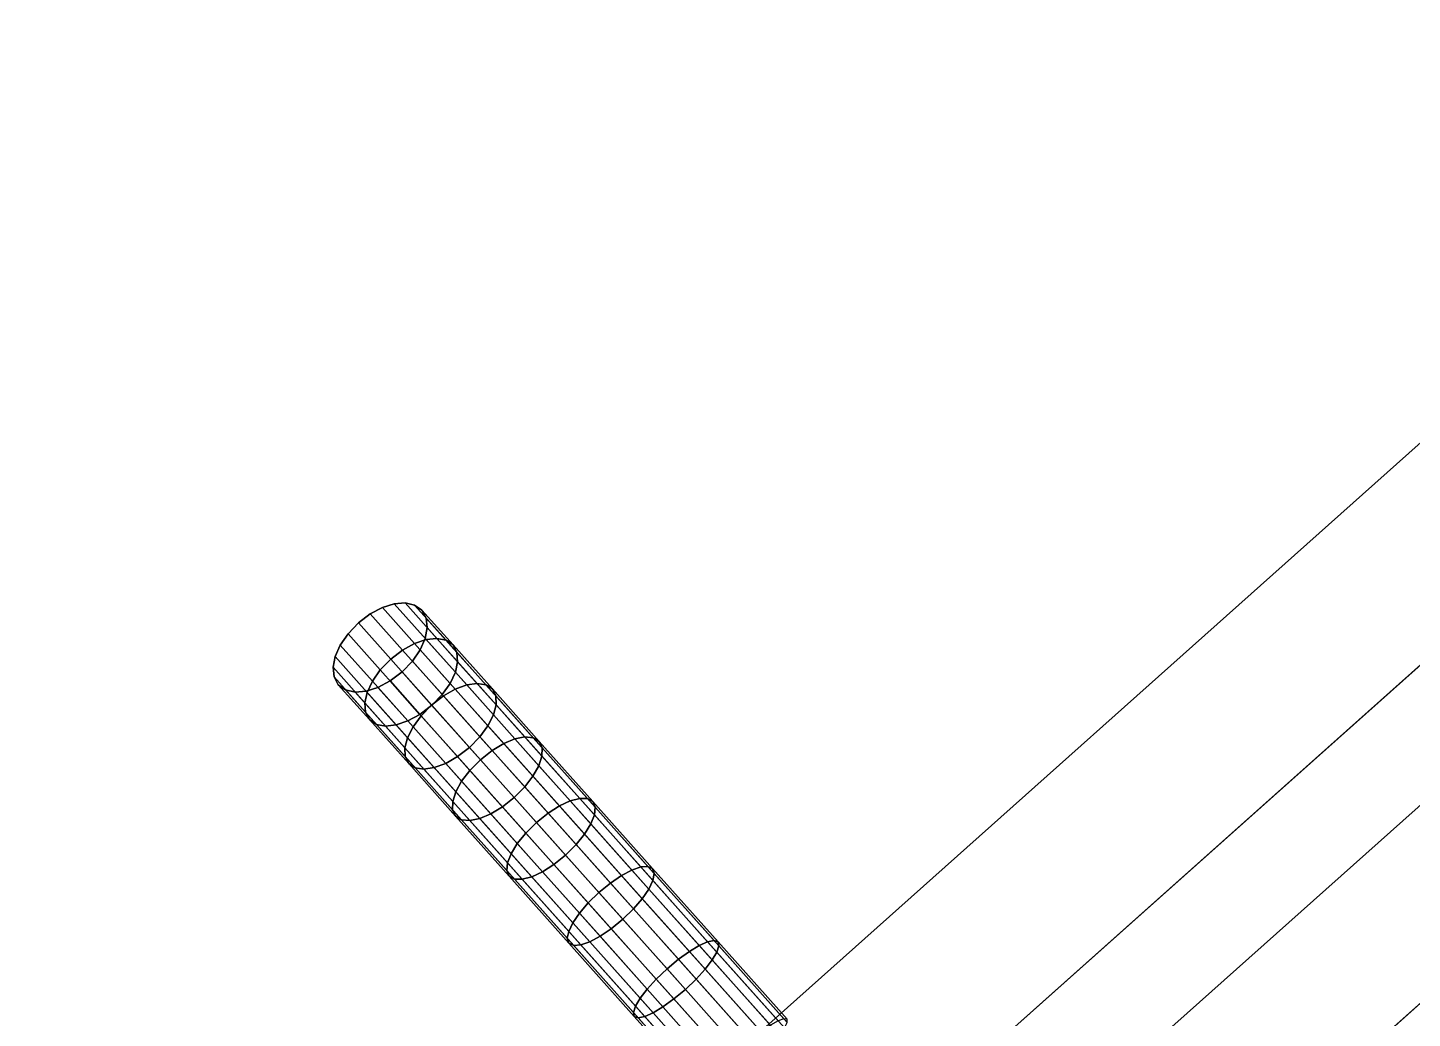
# Model space of a CAD drawing. Header units: millimetres. Extents: x -33522418 to 16198808, y -126322335 to -58690945.
# Drawn here: x -15922284.7 to -15922130.3, y -63954145.9 to -63954035.4 of the extents above; entities that cross this region are included whole.
import ezdxf

# ---------------------------------------------------------------- set-up
doc = ezdxf.new("R2010")
doc.units = ezdxf.units.MM
doc.header["$LTSCALE"] = 10
doc.layers.add('LAYER4', color=7, linetype='Continuous')
doc.layers.add('墙体层', color=1, linetype='Continuous')

# ---------------------------------------------------------------- blocks, each defined once
blk = doc.blocks.new('754')
at = {"layer": '墙体层', "color": 8}
for points, invisible_edges in [([(44979.69, 96606.02, 789.34), (44979.69, 95441.78, 747.18), (44979.69, 95405.62, 789.34)], 3), ([(44979.69, 96606.02, 789.34), (44979.69, 96569.86, 747.18), (44979.69, 95441.78, 747.18)], 13), ([(44979.69, 96606.02, 789.34), (44979.69, 95405.62, 789.34), (45026.35, 95405.62, 789.34)], 12), ([(44979.69, 96606.02, 789.34), (45026.35, 95405.62, 789.34), (45026.35, 96606.02, 789.34)], 1), ([(44979.69, 95405.62, 1.23), (44979.69, 96606.02, 1.23), (45026.35, 96606.02, 1.23)], 12), ([(44979.69, 95405.62, 1.23), (45026.35, 96606.02, 1.23), (45026.35, 95405.62, 1.23)], 1), ([(44979.69, 95405.62, 1.23), (44979.69, 96569.86, 83.2), (44979.69, 96606.02, 1.23)], 3), ([(45026.35, 96606.02, 789.34), (45026.35, 95405.62, 789.34), (45026.35, 95441.78, 747.18)], 14), ([(45026.35, 96606.02, 789.34), (45026.35, 95441.78, 747.18), (45026.35, 96569.86, 747.18)], 13), ([(45026.35, 95405.62, 1.23), (45026.35, 96606.02, 1.23), (45026.35, 96569.86, 83.2)], 14), ([(44996.19, 96581.02, 771.58), (44996.19, 95439.09, 771.58), (45007.85, 95439.09, 771.58)], 12), ([(44996.19, 96581.02, 771.58), (45007.85, 95439.09, 771.58), (45007.85, 96581.02, 771.58)], 1), ([(44996.19, 95439.09, 16.5), (44996.19, 96581.02, 16.5), (45007.85, 96581.02, 16.5)], 12), ([(44996.19, 95439.09, 16.5), (45007.85, 96581.02, 16.5), (45007.85, 95439.09, 16.5)], 1), ([(44996.19, 95439.09, 16.5), (44996.19, 96581.02, 771.58), (44996.19, 96581.02, 16.5)], 1), ([(44996.19, 95439.09, 771.58), (44996.19, 96581.02, 771.58), (44996.19, 95439.09, 16.5)], 2), ([(45007.85, 95439.09, 16.5), (45007.85, 96581.02, 16.5), (45007.85, 96581.02, 771.58)], 12), ([(45007.85, 95439.09, 771.58), (45007.85, 95439.09, 16.5), (45007.85, 96581.02, 771.58)], 2), ([(44979.69, 95441.78, 747.18), (44979.69, 96569.86, 747.18), (45026.35, 96569.86, 747.18)], 12), ([(44979.69, 95441.78, 747.18), (45026.35, 96569.86, 747.18), (45026.35, 95441.78, 747.18)], 1), ([(44979.69, 96569.86, 83.2), (44979.69, 95441.78, 83.2), (45026.35, 95441.78, 83.2)], 12), ([(44979.69, 96569.86, 83.2), (45026.35, 95441.78, 83.2), (45026.35, 96569.86, 83.2)], 1), ([(44979.69, 95405.62, 1.23), (44979.69, 95441.78, 83.2), (44979.69, 96569.86, 83.2)], 13), ([(45026.35, 95405.62, 1.23), (45026.35, 96569.86, 83.2), (45026.35, 95441.78, 83.2)], 13), ([(45036.56, 95518.06, 3.08), (45036.19, 95517.43, 1.7), (45024.85, 95517.43, 7.93)], 12), ([(45024.85, 95517.43, 7.93), (45025.1, 95518.06, 9.37), (45036.56, 95518.06, 3.08)], 12), ([(45036.96, 95518.29, 4.61), (45036.56, 95518.06, 3.08), (45025.1, 95518.06, 9.37)], 12), ([(45025.1, 95518.06, 9.37), (45025.37, 95518.29, 10.98), (45036.96, 95518.29, 4.61)], 12), ([(45025.37, 95518.29, 10.98), (45025.65, 95518.06, 12.58), (45037.37, 95518.06, 6.14)], 12), ([(45037.37, 95518.06, 6.14), (45036.96, 95518.29, 4.61), (45025.37, 95518.29, 10.98)], 12), ([(45025.65, 95518.06, 12.58), (45025.9, 95517.43, 14.03), (45037.74, 95517.43, 7.52)], 12), ([(45037.74, 95517.43, 7.52), (45037.37, 95518.06, 6.14), (45025.65, 95518.06, 12.58)], 12), ([(45047.38, 95518.06, -5.6), (45046.9, 95517.43, -6.88), (45036.19, 95517.43, 1.7)], 12), ([(45036.19, 95517.43, 1.7), (45036.56, 95518.06, 3.08), (45047.38, 95518.06, -5.6)], 12), ([(45047.91, 95518.29, -4.16), (45047.38, 95518.06, -5.6), (45036.56, 95518.06, 3.08)], 12), ([(45036.56, 95518.06, 3.08), (45036.96, 95518.29, 4.61), (45047.91, 95518.29, -4.16)], 12), ([(45048.45, 95518.06, -2.73), (45047.91, 95518.29, -4.16), (45036.96, 95518.29, 4.61)], 12), ([(45036.96, 95518.29, 4.61), (45037.37, 95518.06, 6.14), (45048.45, 95518.06, -2.73)], 12), ([(45037.37, 95518.06, 6.14), (45037.74, 95517.43, 7.52), (45048.92, 95517.43, -1.44)], 12), ([(45048.92, 95517.43, -1.44), (45048.45, 95518.06, -2.73), (45037.37, 95518.06, 6.14)], 12), ([(45057.29, 95518.06, -16.39), (45056.71, 95517.43, -17.57), (45046.9, 95517.43, -6.88)], 12), ([(45046.9, 95517.43, -6.88), (45047.38, 95518.06, -5.6), (45057.29, 95518.06, -16.39)], 12), ([(45057.94, 95518.29, -15.08), (45057.29, 95518.06, -16.39), (45047.38, 95518.06, -5.6)], 12), ([(45047.38, 95518.06, -5.6), (45047.91, 95518.29, -4.16), (45057.94, 95518.29, -15.08)], 12), ([(45058.59, 95518.06, -13.78), (45057.94, 95518.29, -15.08), (45047.91, 95518.29, -4.16)], 12), ([(45047.91, 95518.29, -4.16), (45048.45, 95518.06, -2.73), (45058.59, 95518.06, -13.78)], 12), ([(45059.17, 95517.43, -12.6), (45058.59, 95518.06, -13.78), (45048.45, 95518.06, -2.73)], 12), ([(45048.45, 95518.06, -2.73), (45048.92, 95517.43, -1.44), (45059.17, 95517.43, -12.6)], 12), ([(45056.71, 95517.43, -17.57), (45057.29, 95518.06, -16.39), (45066.18, 95518.06, -29.13)], 12), ([(45066.18, 95518.06, -29.13), (45065.51, 95517.43, -30.17), (45056.71, 95517.43, -17.57)], 12), ([(45066.93, 95518.29, -27.97), (45066.18, 95518.06, -29.13), (45057.29, 95518.06, -16.39)], 12), ([(45057.29, 95518.06, -16.39), (45057.94, 95518.29, -15.08), (45066.93, 95518.29, -27.97)], 12), ([(45067.68, 95518.06, -26.81), (45066.93, 95518.29, -27.97), (45057.94, 95518.29, -15.08)], 12), ([(45057.94, 95518.29, -15.08), (45058.59, 95518.06, -13.78), (45067.68, 95518.06, -26.81)], 12), ([(45068.36, 95517.43, -25.76), (45067.68, 95518.06, -26.81), (45058.59, 95518.06, -13.78)], 12), ([(45058.59, 95518.06, -13.78), (45059.17, 95517.43, -12.6), (45068.36, 95517.43, -25.76)], 12), ([(45073.93, 95518.06, -43.61), (45073.18, 95517.43, -44.51), (45065.51, 95517.43, -30.17)], 12), ([(45065.51, 95517.43, -30.17), (45066.18, 95518.06, -29.13), (45073.93, 95518.06, -43.61)], 12), ([(45074.77, 95518.29, -42.62), (45073.93, 95518.06, -43.61), (45066.18, 95518.06, -29.13)], 12), ([(45066.18, 95518.06, -29.13), (45066.93, 95518.29, -27.97), (45074.77, 95518.29, -42.62)], 12), ([(45075.61, 95518.06, -41.63), (45074.77, 95518.29, -42.62), (45066.93, 95518.29, -27.97)], 12), ([(45066.93, 95518.29, -27.97), (45067.68, 95518.06, -26.81), (45075.61, 95518.06, -41.63)], 12), ([(45076.37, 95517.43, -40.74), (45075.61, 95518.06, -41.63), (45067.68, 95518.06, -26.81)], 12), ([(45067.68, 95518.06, -26.81), (45068.36, 95517.43, -25.76), (45076.37, 95517.43, -40.74)], 12), ([(45080.44, 95518.06, -59.67), (45079.62, 95517.43, -60.4), (45073.18, 95517.43, -44.51)], 12), ([(45073.18, 95517.43, -44.51), (45073.93, 95518.06, -43.61), (45080.44, 95518.06, -59.67)], 12), ([(45081.35, 95518.29, -58.87), (45080.44, 95518.06, -59.67), (45073.93, 95518.06, -43.61)], 12), ([(45073.93, 95518.06, -43.61), (45074.77, 95518.29, -42.62), (45081.35, 95518.29, -58.87)], 12), ([(45082.27, 95518.06, -58.06), (45081.35, 95518.29, -58.87), (45074.77, 95518.29, -42.62)], 12), ([(45074.77, 95518.29, -42.62), (45075.61, 95518.06, -41.63), (45082.27, 95518.06, -58.06)], 12), ([(45083.09, 95517.43, -57.34), (45082.27, 95518.06, -58.06), (45075.61, 95518.06, -41.63)], 12), ([(45075.61, 95518.06, -41.63), (45076.37, 95517.43, -40.74), (45083.09, 95517.43, -57.34)], 12), ([(45085.59, 95518.06, -77.12), (45084.71, 95517.43, -77.66), (45079.62, 95517.43, -60.4)], 12), ([(45079.62, 95517.43, -60.4), (45080.44, 95518.06, -59.67), (45085.59, 95518.06, -77.12)], 12), ([(45086.56, 95518.29, -76.52), (45085.59, 95518.06, -77.12), (45080.44, 95518.06, -59.67)], 12), ([(45080.44, 95518.06, -59.67), (45081.35, 95518.29, -58.87), (45086.56, 95518.29, -76.52)], 12), ([(45087.53, 95518.06, -75.91), (45086.56, 95518.29, -76.52), (45081.35, 95518.29, -58.87)], 12), ([(45081.35, 95518.29, -58.87), (45082.27, 95518.06, -58.06), (45087.53, 95518.06, -75.91)], 12), ([(45088.41, 95517.43, -75.37), (45087.53, 95518.06, -75.91), (45082.27, 95518.06, -58.06)], 12), ([(45082.27, 95518.06, -58.06), (45083.09, 95517.43, -57.34), (45088.41, 95517.43, -75.37)], 12), ([(45085.59, 95518.06, -77.12), (45089.15, 95507.62, -74.91), (45084.71, 95517.43, -77.66)], 3), ([(45086.56, 95518.29, -76.52), (45089.15, 95507.62, -74.91), (45085.59, 95518.06, -77.12)], 3), ([(45087.53, 95518.06, -75.91), (45089.15, 95507.62, -74.91), (45086.56, 95518.29, -76.52)], 3), ([(45088.41, 95517.43, -75.37), (45089.15, 95507.62, -74.91), (45087.53, 95518.06, -75.91)], 3), ([(45035.88, 95516.46, 0.53), (45035.64, 95515.19, -0.37), (45024.48, 95515.19, 5.76)], 12), ([(45024.48, 95515.19, 5.76), (45024.64, 95516.46, 6.7), (45035.88, 95516.46, 0.53)], 12), ([(45036.19, 95517.43, 1.7), (45035.88, 95516.46, 0.53), (45024.64, 95516.46, 6.7)], 12), ([(45024.64, 95516.46, 6.7), (45024.85, 95517.43, 7.93), (45036.19, 95517.43, 1.7)], 12), ([(45038.05, 95516.46, 8.69), (45037.74, 95517.43, 7.52), (45025.9, 95517.43, 14.03)], 12), ([(45025.9, 95517.43, 14.03), (45026.11, 95516.46, 15.25), (45038.05, 95516.46, 8.69)], 12), ([(45038.29, 95515.19, 9.59), (45038.05, 95516.46, 8.69), (45026.11, 95516.46, 15.25)], 12), ([(45026.11, 95516.46, 15.25), (45026.27, 95515.19, 16.2), (45038.29, 95515.19, 9.59)], 12), ([(45046.49, 95516.46, -7.98), (45046.18, 95515.19, -8.82), (45035.64, 95515.19, -0.37)], 12), ([(45035.64, 95515.19, -0.37), (45035.88, 95516.46, 0.53), (45046.49, 95516.46, -7.98)], 12), ([(45046.9, 95517.43, -6.88), (45046.49, 95516.46, -7.98), (45035.88, 95516.46, 0.53)], 12), ([(45035.88, 95516.46, 0.53), (45036.19, 95517.43, 1.7), (45046.9, 95517.43, -6.88)], 12), ([(45049.33, 95516.46, -0.35), (45048.92, 95517.43, -1.44), (45037.74, 95517.43, 7.52)], 12), ([(45037.74, 95517.43, 7.52), (45038.05, 95516.46, 8.69), (45049.33, 95516.46, -0.35)], 12), ([(45049.64, 95515.19, 0.49), (45049.33, 95516.46, -0.35), (45038.05, 95516.46, 8.69)], 12), ([(45038.05, 95516.46, 8.69), (45038.29, 95515.19, 9.59), (45049.64, 95515.19, 0.49)], 12), ([(45056.22, 95516.46, -18.56), (45055.83, 95515.19, -19.33), (45046.18, 95515.19, -8.82)], 12), ([(45046.18, 95515.19, -8.82), (45046.49, 95516.46, -7.98), (45056.22, 95516.46, -18.56)], 12), ([(45056.71, 95517.43, -17.57), (45056.22, 95516.46, -18.56), (45046.49, 95516.46, -7.98)], 12), ([(45046.49, 95516.46, -7.98), (45046.9, 95517.43, -6.88), (45056.71, 95517.43, -17.57)], 12), ([(45048.92, 95517.43, -1.44), (45049.33, 95516.46, -0.35), (45059.66, 95516.46, -11.6)], 12), ([(45059.66, 95516.46, -11.6), (45059.17, 95517.43, -12.6), (45048.92, 95517.43, -1.44)], 12), ([(45060.04, 95515.19, -10.83), (45059.66, 95516.46, -11.6), (45049.33, 95516.46, -0.35)], 12), ([(45049.33, 95516.46, -0.35), (45049.64, 95515.19, 0.49), (45060.04, 95515.19, -10.83)], 12), ([(45064.93, 95516.46, -31.05), (45064.49, 95515.19, -31.74), (45055.83, 95515.19, -19.33)], 12), ([(45055.83, 95515.19, -19.33), (45056.22, 95516.46, -18.56), (45064.93, 95516.46, -31.05)], 12), ([(45056.22, 95516.46, -18.56), (45056.71, 95517.43, -17.57), (45065.51, 95517.43, -30.17)], 12), ([(45065.51, 95517.43, -30.17), (45064.93, 95516.46, -31.05), (45056.22, 95516.46, -18.56)], 12), ([(45068.93, 95516.46, -24.88), (45068.36, 95517.43, -25.76), (45059.17, 95517.43, -12.6)], 12), ([(45059.17, 95517.43, -12.6), (45059.66, 95516.46, -11.6), (45068.93, 95516.46, -24.88)], 12), ([(45069.37, 95515.19, -24.19), (45068.93, 95516.46, -24.88), (45059.66, 95516.46, -11.6)], 12), ([(45059.66, 95516.46, -11.6), (45060.04, 95515.19, -10.83), (45069.37, 95515.19, -24.19)], 12), ([(45072.54, 95516.46, -45.26), (45072.04, 95515.19, -45.85), (45064.49, 95515.19, -31.74)], 12), ([(45064.49, 95515.19, -31.74), (45064.93, 95516.46, -31.05), (45072.54, 95516.46, -45.26)], 12), ([(45073.18, 95517.43, -44.51), (45072.54, 95516.46, -45.26), (45064.93, 95516.46, -31.05)], 12), ([(45064.93, 95516.46, -31.05), (45065.51, 95517.43, -30.17), (45073.18, 95517.43, -44.51)], 12), ([(45077.01, 95516.46, -39.98), (45076.37, 95517.43, -40.74), (45068.36, 95517.43, -25.76)], 12), ([(45068.36, 95517.43, -25.76), (45068.93, 95516.46, -24.88), (45077.01, 95516.46, -39.98)], 12), ([(45077.5, 95515.19, -39.4), (45077.01, 95516.46, -39.98), (45068.93, 95516.46, -24.88)], 12), ([(45068.93, 95516.46, -24.88), (45069.37, 95515.19, -24.19), (45077.5, 95515.19, -39.4)], 12), ([(45072.04, 95515.19, -45.85), (45072.54, 95516.46, -45.26), (45078.92, 95516.46, -61.01)], 12), ([(45078.92, 95516.46, -61.01), (45078.38, 95515.19, -61.49), (45072.04, 95515.19, -45.85)], 12), ([(45079.62, 95517.43, -60.4), (45078.92, 95516.46, -61.01), (45072.54, 95516.46, -45.26)], 12), ([(45072.54, 95516.46, -45.26), (45073.18, 95517.43, -44.51), (45079.62, 95517.43, -60.4)], 12), ([(45083.79, 95516.46, -56.72), (45083.09, 95517.43, -57.34), (45076.37, 95517.43, -40.74)], 12), ([(45076.37, 95517.43, -40.74), (45077.01, 95516.46, -39.98), (45083.79, 95516.46, -56.72)], 12), ([(45084.33, 95515.19, -56.25), (45083.79, 95516.46, -56.72), (45077.01, 95516.46, -39.98)], 12), ([(45077.01, 95516.46, -39.98), (45077.5, 95515.19, -39.4), (45084.33, 95515.19, -56.25)], 12), ([(45083.97, 95516.46, -78.12), (45083.4, 95515.19, -78.48), (45078.38, 95515.19, -61.49)], 12), ([(45078.38, 95515.19, -61.49), (45078.92, 95516.46, -61.01), (45083.97, 95516.46, -78.12)], 12), ([(45084.71, 95517.43, -77.66), (45083.97, 95516.46, -78.12), (45078.92, 95516.46, -61.01)], 12), ([(45078.92, 95516.46, -61.01), (45079.62, 95517.43, -60.4), (45084.71, 95517.43, -77.66)], 12), ([(45089.15, 95516.46, -74.91), (45088.41, 95517.43, -75.37), (45083.09, 95517.43, -57.34)], 12), ([(45083.09, 95517.43, -57.34), (45083.79, 95516.46, -56.72), (45089.15, 95516.46, -74.91)], 12), ([(45083.97, 95516.46, -78.12), (45089.15, 95507.62, -74.91), (45083.4, 95515.19, -78.48)], 3), ([(45089.72, 95515.19, -74.56), (45089.15, 95516.46, -74.91), (45083.79, 95516.46, -56.72)], 12), ([(45083.79, 95516.46, -56.72), (45084.33, 95515.19, -56.25), (45089.72, 95515.19, -74.56)], 12), ([(45084.71, 95517.43, -77.66), (45089.15, 95507.62, -74.91), (45083.97, 95516.46, -78.12)], 3), ([(45089.15, 95516.46, -74.91), (45089.15, 95507.62, -74.91), (45088.41, 95517.43, -75.37)], 3), ([(45089.72, 95515.19, -74.56), (45089.15, 95507.62, -74.91), (45089.15, 95516.46, -74.91)], 3), ([(45035.64, 95515.19, -0.37), (45035.48, 95513.7, -0.95), (45024.38, 95513.7, 5.15)], 12), ([(45024.38, 95513.7, 5.15), (45024.48, 95515.19, 5.76), (45035.64, 95515.19, -0.37)], 12), ([(45038.44, 95513.7, 10.18), (45038.29, 95515.19, 9.59), (45026.27, 95515.19, 16.2)], 12), ([(45026.27, 95515.19, 16.2), (45026.37, 95513.7, 16.81), (45038.44, 95513.7, 10.18)], 12), ([(45046.18, 95515.19, -8.82), (45045.98, 95513.7, -9.36), (45035.48, 95513.7, -0.95)], 12), ([(45035.48, 95513.7, -0.95), (45035.64, 95515.19, -0.37), (45046.18, 95515.19, -8.82)], 12), ([(45049.85, 95513.7, 1.04), (45049.64, 95515.19, 0.49), (45038.29, 95515.19, 9.59)], 12), ([(45038.29, 95515.19, 9.59), (45038.44, 95513.7, 10.18), (45049.85, 95513.7, 1.04)], 12), ([(45055.83, 95515.19, -19.33), (45055.59, 95513.7, -19.83), (45045.98, 95513.7, -9.36)], 12), ([(45045.98, 95513.7, -9.36), (45046.18, 95515.19, -8.82), (45055.83, 95515.19, -19.33)], 12), ([(45060.29, 95513.7, -10.34), (45060.04, 95515.19, -10.83), (45049.64, 95515.19, 0.49)], 12), ([(45049.64, 95515.19, 0.49), (45049.85, 95513.7, 1.04), (45060.29, 95513.7, -10.34)], 12), ([(45064.49, 95515.19, -31.74), (45064.21, 95513.7, -32.18), (45055.59, 95513.7, -19.83)], 12), ([(45055.59, 95513.7, -19.83), (45055.83, 95515.19, -19.33), (45064.49, 95515.19, -31.74)], 12), ([(45069.66, 95513.7, -23.75), (45069.37, 95515.19, -24.19), (45060.04, 95515.19, -10.83)], 12), ([(45060.04, 95515.19, -10.83), (45060.29, 95513.7, -10.34), (45069.66, 95513.7, -23.75)], 12), ([(45072.04, 95515.19, -45.85), (45071.72, 95513.7, -46.22), (45064.21, 95513.7, -32.18)], 12), ([(45064.21, 95513.7, -32.18), (45064.49, 95515.19, -31.74), (45072.04, 95515.19, -45.85)], 12), ([(45077.82, 95513.7, -39.02), (45077.5, 95515.19, -39.4), (45069.37, 95515.19, -24.19)], 12), ([(45069.37, 95515.19, -24.19), (45069.66, 95513.7, -23.75), (45077.82, 95513.7, -39.02)], 12), ([(45078.38, 95515.19, -61.49), (45078.03, 95513.7, -61.79), (45071.72, 95513.7, -46.22)], 12), ([(45071.72, 95513.7, -46.22), (45072.04, 95515.19, -45.85), (45078.38, 95515.19, -61.49)], 12), ([(45084.68, 95513.7, -55.94), (45084.33, 95515.19, -56.25), (45077.5, 95515.19, -39.4)], 12), ([(45077.5, 95515.19, -39.4), (45077.82, 95513.7, -39.02), (45084.68, 95513.7, -55.94)], 12), ([(45083.4, 95515.19, -78.48), (45083.03, 95513.7, -78.71), (45078.03, 95513.7, -61.79)], 12), ([(45078.03, 95513.7, -61.79), (45078.38, 95515.19, -61.49), (45083.4, 95515.19, -78.48)], 12), ([(45083.4, 95515.19, -78.48), (45089.15, 95507.62, -74.91), (45083.03, 95513.7, -78.71)], 3), ([(45090.09, 95513.7, -74.33), (45089.72, 95515.19, -74.56), (45084.33, 95515.19, -56.25)], 12), ([(45084.33, 95515.19, -56.25), (45084.68, 95513.7, -55.94), (45090.09, 95513.7, -74.33)], 12), ([(45090.09, 95513.7, -74.33), (45089.15, 95507.62, -74.91), (45089.72, 95515.19, -74.56)], 3), ([(45035.48, 95513.7, -0.95), (45035.43, 95512.04, -1.16), (45024.34, 95512.04, 4.93)], 12), ([(45024.34, 95512.04, 4.93), (45024.38, 95513.7, 5.15), (45035.48, 95513.7, -0.95)], 12), ([(45038.5, 95512.04, 10.38), (45038.44, 95513.7, 10.18), (45026.37, 95513.7, 16.81)], 12), ([(45026.37, 95513.7, 16.81), (45026.41, 95512.04, 17.02), (45038.5, 95512.04, 10.38)], 12), ([(45045.98, 95513.7, -9.36), (45045.91, 95512.04, -9.56), (45035.43, 95512.04, -1.16)], 12), ([(45035.43, 95512.04, -1.16), (45035.48, 95513.7, -0.95), (45045.98, 95513.7, -9.36)], 12), ([(45049.92, 95512.04, 1.23), (45049.85, 95513.7, 1.04), (45038.44, 95513.7, 10.18)], 12), ([(45038.44, 95513.7, 10.18), (45038.5, 95512.04, 10.38), (45049.92, 95512.04, 1.23)], 12), ([(45055.59, 95513.7, -19.83), (45055.5, 95512.04, -20.01), (45045.91, 95512.04, -9.56)], 12), ([(45045.91, 95512.04, -9.56), (45045.98, 95513.7, -9.36), (45055.59, 95513.7, -19.83)], 12), ([(45060.38, 95512.04, -10.16), (45060.29, 95513.7, -10.34), (45049.85, 95513.7, 1.04)], 12), ([(45049.85, 95513.7, 1.04), (45049.92, 95512.04, 1.23), (45060.38, 95512.04, -10.16)], 12), ([(45064.21, 95513.7, -32.18), (45064.11, 95512.04, -32.33), (45055.5, 95512.04, -20.01)], 12), ([(45055.5, 95512.04, -20.01), (45055.59, 95513.7, -19.83), (45064.21, 95513.7, -32.18)], 12), ([(45069.76, 95512.04, -23.6), (45069.66, 95513.7, -23.75), (45060.29, 95513.7, -10.34)], 12), ([(45060.29, 95513.7, -10.34), (45060.38, 95512.04, -10.16), (45069.76, 95512.04, -23.6)], 12), ([(45071.72, 95513.7, -46.22), (45071.61, 95512.04, -46.36), (45064.11, 95512.04, -32.33)], 12), ([(45064.11, 95512.04, -32.33), (45064.21, 95513.7, -32.18), (45071.72, 95513.7, -46.22)], 12), ([(45077.94, 95512.04, -38.89), (45077.82, 95513.7, -39.02), (45069.66, 95513.7, -23.75)], 12), ([(45069.66, 95513.7, -23.75), (45069.76, 95512.04, -23.6), (45077.94, 95512.04, -38.89)], 12), ([(45078.03, 95513.7, -61.79), (45077.91, 95512.04, -61.9), (45071.61, 95512.04, -46.36)], 12), ([(45071.61, 95512.04, -46.36), (45071.72, 95513.7, -46.22), (45078.03, 95513.7, -61.79)], 12), ([(45084.8, 95512.04, -55.83), (45084.68, 95513.7, -55.94), (45077.82, 95513.7, -39.02)], 12), ([(45077.82, 95513.7, -39.02), (45077.94, 95512.04, -38.89), (45084.8, 95512.04, -55.83)], 12), ([(45083.03, 95513.7, -78.71), (45082.9, 95512.04, -78.79), (45077.91, 95512.04, -61.9)], 12), ([(45077.91, 95512.04, -61.9), (45078.03, 95513.7, -61.79), (45083.03, 95513.7, -78.71)], 12), ([(45083.03, 95513.7, -78.71), (45089.15, 95507.62, -74.91), (45082.9, 95512.04, -78.79)], 3), ([(45090.22, 95512.04, -74.25), (45090.09, 95513.7, -74.33), (45084.68, 95513.7, -55.94)], 12), ([(45084.68, 95513.7, -55.94), (45084.8, 95512.04, -55.83), (45090.22, 95512.04, -74.25)], 12), ([(45090.22, 95512.04, -74.25), (45089.15, 95507.62, -74.91), (45090.09, 95513.7, -74.33)], 3), ([(45024.38, 95510.38, 5.15), (45024.34, 95512.04, 4.93), (45035.43, 95512.04, -1.16)], 12), ([(45035.43, 95512.04, -1.16), (45035.48, 95510.38, -0.95), (45024.38, 95510.38, 5.15)], 12), ([(45026.41, 95512.04, 17.02), (45026.37, 95510.38, 16.81), (45038.44, 95510.38, 10.18)], 12), ([(45038.44, 95510.38, 10.18), (45038.5, 95512.04, 10.38), (45026.41, 95512.04, 17.02)], 12), ([(45035.48, 95510.38, -0.95), (45035.43, 95512.04, -1.16), (45045.91, 95512.04, -9.56)], 12), ([(45045.91, 95512.04, -9.56), (45045.98, 95510.38, -9.36), (45035.48, 95510.38, -0.95)], 12), ([(45038.5, 95512.04, 10.38), (45038.44, 95510.38, 10.18), (45049.85, 95510.38, 1.04)], 12), ([(45049.85, 95510.38, 1.04), (45049.92, 95512.04, 1.23), (45038.5, 95512.04, 10.38)], 12), ([(45045.98, 95510.38, -9.36), (45045.91, 95512.04, -9.56), (45055.5, 95512.04, -20.01)], 12), ([(45055.5, 95512.04, -20.01), (45055.59, 95510.38, -19.83), (45045.98, 95510.38, -9.36)], 12), ([(45049.92, 95512.04, 1.23), (45049.85, 95510.38, 1.04), (45060.29, 95510.38, -10.34)], 12), ([(45060.29, 95510.38, -10.34), (45060.38, 95512.04, -10.16), (45049.92, 95512.04, 1.23)], 12), ([(45055.59, 95510.38, -19.83), (45055.5, 95512.04, -20.01), (45064.11, 95512.04, -32.33)], 12), ([(45064.11, 95512.04, -32.33), (45064.21, 95510.38, -32.18), (45055.59, 95510.38, -19.83)], 12), ([(45060.38, 95512.04, -10.16), (45060.29, 95510.38, -10.34), (45069.66, 95510.38, -23.75)], 12), ([(45069.66, 95510.38, -23.75), (45069.76, 95512.04, -23.6), (45060.38, 95512.04, -10.16)], 12), ([(45064.21, 95510.38, -32.18), (45064.11, 95512.04, -32.33), (45071.61, 95512.04, -46.36)], 12), ([(45071.61, 95512.04, -46.36), (45071.72, 95510.38, -46.22), (45064.21, 95510.38, -32.18)], 12), ([(45069.76, 95512.04, -23.6), (45069.66, 95510.38, -23.75), (45077.82, 95510.38, -39.02)], 12), ([(45077.82, 95510.38, -39.02), (45077.94, 95512.04, -38.89), (45069.76, 95512.04, -23.6)], 12), ([(45071.72, 95510.38, -46.22), (45071.61, 95512.04, -46.36), (45077.91, 95512.04, -61.9)], 12), ([(45077.91, 95512.04, -61.9), (45078.03, 95510.38, -61.79), (45071.72, 95510.38, -46.22)], 12), ([(45077.94, 95512.04, -38.89), (45077.82, 95510.38, -39.02), (45084.68, 95510.38, -55.94)], 12), ([(45078.03, 95510.38, -61.79), (45077.91, 95512.04, -61.9), (45082.9, 95512.04, -78.79)], 12), ([(45084.68, 95510.38, -55.94), (45084.8, 95512.04, -55.83), (45077.94, 95512.04, -38.89)], 12), ([(45082.9, 95512.04, -78.79), (45083.03, 95510.38, -78.71), (45078.03, 95510.38, -61.79)], 12), ([(45082.9, 95512.04, -78.79), (45089.15, 95507.62, -74.91), (45083.03, 95510.38, -78.71)], 3), ([(45084.8, 95512.04, -55.83), (45084.68, 95510.38, -55.94), (45090.09, 95510.38, -74.33)], 12), ([(45090.09, 95510.38, -74.33), (45090.22, 95512.04, -74.25), (45084.8, 95512.04, -55.83)], 12), ([(45090.09, 95510.38, -74.33), (45089.15, 95507.62, -74.91), (45090.22, 95512.04, -74.25)], 3), ([(45024.48, 95508.88, 5.76), (45024.38, 95510.38, 5.15), (45035.48, 95510.38, -0.95)], 12), ([(45035.48, 95510.38, -0.95), (45035.64, 95508.88, -0.37), (45024.48, 95508.88, 5.76)], 12), ([(45026.37, 95510.38, 16.81), (45026.27, 95508.88, 16.2), (45038.29, 95508.88, 9.59)], 12), ([(45038.29, 95508.88, 9.59), (45038.44, 95510.38, 10.18), (45026.37, 95510.38, 16.81)], 12), ([(45035.64, 95508.88, -0.37), (45035.48, 95510.38, -0.95), (45045.98, 95510.38, -9.36)], 12), ([(45045.98, 95510.38, -9.36), (45046.18, 95508.88, -8.82), (45035.64, 95508.88, -0.37)], 12), ([(45038.44, 95510.38, 10.18), (45038.29, 95508.88, 9.59), (45049.64, 95508.88, 0.49)], 12), ([(45049.64, 95508.88, 0.49), (45049.85, 95510.38, 1.04), (45038.44, 95510.38, 10.18)], 12), ([(45046.18, 95508.88, -8.82), (45045.98, 95510.38, -9.36), (45055.59, 95510.38, -19.83)], 12), ([(45055.59, 95510.38, -19.83), (45055.83, 95508.88, -19.33), (45046.18, 95508.88, -8.82)], 12), ([(45049.85, 95510.38, 1.04), (45049.64, 95508.88, 0.49), (45060.04, 95508.88, -10.83)], 12), ([(45060.04, 95508.88, -10.83), (45060.29, 95510.38, -10.34), (45049.85, 95510.38, 1.04)], 12), ([(45055.83, 95508.88, -19.33), (45055.59, 95510.38, -19.83), (45064.21, 95510.38, -32.18)], 12), ([(45064.21, 95510.38, -32.18), (45064.49, 95508.88, -31.74), (45055.83, 95508.88, -19.33)], 12), ([(45060.29, 95510.38, -10.34), (45060.04, 95508.88, -10.83), (45069.37, 95508.88, -24.19)], 12), ([(45069.37, 95508.88, -24.19), (45069.66, 95510.38, -23.75), (45060.29, 95510.38, -10.34)], 12), ([(45064.49, 95508.88, -31.74), (45064.21, 95510.38, -32.18), (45071.72, 95510.38, -46.22)], 12), ([(45071.72, 95510.38, -46.22), (45072.04, 95508.88, -45.85), (45064.49, 95508.88, -31.74)], 12), ([(45069.66, 95510.38, -23.75), (45069.37, 95508.88, -24.19), (45077.5, 95508.88, -39.4)], 12), ([(45077.5, 95508.88, -39.4), (45077.82, 95510.38, -39.02), (45069.66, 95510.38, -23.75)], 12), ([(45072.04, 95508.88, -45.85), (45071.72, 95510.38, -46.22), (45078.03, 95510.38, -61.79)], 12), ([(45078.03, 95510.38, -61.79), (45078.38, 95508.88, -61.49), (45072.04, 95508.88, -45.85)], 12), ([(45077.82, 95510.38, -39.02), (45077.5, 95508.88, -39.4), (45084.33, 95508.88, -56.25)], 12), ([(45084.33, 95508.88, -56.25), (45084.68, 95510.38, -55.94), (45077.82, 95510.38, -39.02)], 12), ([(45078.38, 95508.88, -61.49), (45078.03, 95510.38, -61.79), (45083.03, 95510.38, -78.71)], 12), ([(45083.03, 95510.38, -78.71), (45083.4, 95508.88, -78.48), (45078.38, 95508.88, -61.49)], 12), ([(45083.03, 95510.38, -78.71), (45089.15, 95507.62, -74.91), (45083.4, 95508.88, -78.48)], 3), ([(45084.68, 95510.38, -55.94), (45084.33, 95508.88, -56.25), (45089.72, 95508.88, -74.56)], 12), ([(45089.72, 95508.88, -74.56), (45090.09, 95510.38, -74.33), (45084.68, 95510.38, -55.94)], 12), ([(45089.72, 95508.88, -74.56), (45089.15, 95507.62, -74.91), (45090.09, 95510.38, -74.33)], 2), ([(45024.64, 95507.62, 6.7), (45024.48, 95508.88, 5.76), (45035.64, 95508.88, -0.37)], 12), ([(45035.64, 95508.88, -0.37), (45035.88, 95507.62, 0.53), (45024.64, 95507.62, 6.7)], 12), ([(45026.27, 95508.88, 16.2), (45026.11, 95507.62, 15.25), (45038.05, 95507.62, 8.69)], 12), ([(45038.05, 95507.62, 8.69), (45038.29, 95508.88, 9.59), (45026.27, 95508.88, 16.2)], 12), ([(45035.88, 95507.62, 0.53), (45035.64, 95508.88, -0.37), (45046.18, 95508.88, -8.82)], 12), ([(45046.18, 95508.88, -8.82), (45046.49, 95507.62, -7.98), (45035.88, 95507.62, 0.53)], 12), ([(45038.29, 95508.88, 9.59), (45038.05, 95507.62, 8.69), (45049.33, 95507.62, -0.35)], 12), ([(45049.33, 95507.62, -0.35), (45049.64, 95508.88, 0.49), (45038.29, 95508.88, 9.59)], 12), ([(45046.49, 95507.62, -7.98), (45046.18, 95508.88, -8.82), (45055.83, 95508.88, -19.33)], 12), ([(45055.83, 95508.88, -19.33), (45056.22, 95507.62, -18.56), (45046.49, 95507.62, -7.98)], 12), ([(45049.64, 95508.88, 0.49), (45049.33, 95507.62, -0.35), (45059.66, 95507.62, -11.6)], 12), ([(45059.66, 95507.62, -11.6), (45060.04, 95508.88, -10.83), (45049.64, 95508.88, 0.49)], 12), ([(45056.22, 95507.62, -18.56), (45055.83, 95508.88, -19.33), (45064.49, 95508.88, -31.74)], 12), ([(45064.49, 95508.88, -31.74), (45064.93, 95507.62, -31.05), (45056.22, 95507.62, -18.56)], 12), ([(45060.04, 95508.88, -10.83), (45059.66, 95507.62, -11.6), (45068.93, 95507.62, -24.88)], 12), ([(45068.93, 95507.62, -24.88), (45069.37, 95508.88, -24.19), (45060.04, 95508.88, -10.83)], 12), ([(45064.93, 95507.62, -31.05), (45064.49, 95508.88, -31.74), (45072.04, 95508.88, -45.85)], 12), ([(45072.04, 95508.88, -45.85), (45072.54, 95507.62, -45.26), (45064.93, 95507.62, -31.05)], 12), ([(45069.37, 95508.88, -24.19), (45068.93, 95507.62, -24.88), (45077.01, 95507.62, -39.98)], 12), ([(45077.01, 95507.62, -39.98), (45077.5, 95508.88, -39.4), (45069.37, 95508.88, -24.19)], 12), ([(45072.54, 95507.62, -45.26), (45072.04, 95508.88, -45.85), (45078.38, 95508.88, -61.49)], 12), ([(45078.38, 95508.88, -61.49), (45078.92, 95507.62, -61.01), (45072.54, 95507.62, -45.26)], 12), ([(45077.5, 95508.88, -39.4), (45077.01, 95507.62, -39.98), (45083.79, 95507.62, -56.72)], 12), ([(45083.79, 95507.62, -56.72), (45084.33, 95508.88, -56.25), (45077.5, 95508.88, -39.4)], 12), ([(45078.92, 95507.62, -61.01), (45078.38, 95508.88, -61.49), (45083.4, 95508.88, -78.48)], 12), ([(45083.4, 95508.88, -78.48), (45083.97, 95507.62, -78.12), (45078.92, 95507.62, -61.01)], 12), ([(45083.4, 95508.88, -78.48), (45089.15, 95507.62, -74.91), (45083.97, 95507.62, -78.12)], 3), ([(45084.33, 95508.88, -56.25), (45083.79, 95507.62, -56.72), (45089.15, 95507.62, -74.91)], 12), ([(45089.15, 95507.62, -74.91), (45089.72, 95508.88, -74.56), (45084.33, 95508.88, -56.25)], 12), ([(45024.85, 95506.64, 7.93), (45024.64, 95507.62, 6.7), (45035.88, 95507.62, 0.53)], 12), ([(45035.88, 95507.62, 0.53), (45036.19, 95506.64, 1.7), (45024.85, 95506.64, 7.93)], 12), ([(45026.11, 95507.62, 15.25), (45025.9, 95506.64, 14.03), (45037.74, 95506.64, 7.52)], 12), ([(45037.74, 95506.64, 7.52), (45038.05, 95507.62, 8.69), (45026.11, 95507.62, 15.25)], 12), ([(45036.19, 95506.64, 1.7), (45035.88, 95507.62, 0.53), (45046.49, 95507.62, -7.98)], 12), ([(45046.49, 95507.62, -7.98), (45046.9, 95506.64, -6.88), (45036.19, 95506.64, 1.7)], 12), ([(45038.05, 95507.62, 8.69), (45037.74, 95506.64, 7.52), (45048.92, 95506.64, -1.44)], 12), ([(45048.92, 95506.64, -1.44), (45049.33, 95507.62, -0.35), (45038.05, 95507.62, 8.69)], 12), ([(45046.9, 95506.64, -6.88), (45046.49, 95507.62, -7.98), (45056.22, 95507.62, -18.56)], 12), ([(45056.22, 95507.62, -18.56), (45056.71, 95506.64, -17.57), (45046.9, 95506.64, -6.88)], 12), ([(45049.33, 95507.62, -0.35), (45048.92, 95506.64, -1.44), (45059.17, 95506.64, -12.6)], 12), ([(45059.17, 95506.64, -12.6), (45059.66, 95507.62, -11.6), (45049.33, 95507.62, -0.35)], 12), ([(45056.71, 95506.64, -17.57), (45056.22, 95507.62, -18.56), (45064.93, 95507.62, -31.05)], 12), ([(45064.93, 95507.62, -31.05), (45065.51, 95506.64, -30.17), (45056.71, 95506.64, -17.57)], 12), ([(45059.66, 95507.62, -11.6), (45059.17, 95506.64, -12.6), (45068.36, 95506.64, -25.76)], 12), ([(45068.36, 95506.64, -25.76), (45068.93, 95507.62, -24.88), (45059.66, 95507.62, -11.6)], 12), ([(45065.51, 95506.64, -30.17), (45064.93, 95507.62, -31.05), (45072.54, 95507.62, -45.26)], 12), ([(45072.54, 95507.62, -45.26), (45073.18, 95506.64, -44.51), (45065.51, 95506.64, -30.17)], 12), ([(45068.93, 95507.62, -24.88), (45068.36, 95506.64, -25.76), (45076.37, 95506.64, -40.74)], 12), ([(45076.37, 95506.64, -40.74), (45077.01, 95507.62, -39.98), (45068.93, 95507.62, -24.88)], 12), ([(45073.18, 95506.64, -44.51), (45072.54, 95507.62, -45.26), (45078.92, 95507.62, -61.01)], 12), ([(45078.92, 95507.62, -61.01), (45079.62, 95506.64, -60.4), (45073.18, 95506.64, -44.51)], 12), ([(45077.01, 95507.62, -39.98), (45076.37, 95506.64, -40.74), (45083.09, 95506.64, -57.34)], 12), ([(45083.09, 95506.64, -57.34), (45083.79, 95507.62, -56.72), (45077.01, 95507.62, -39.98)], 12), ([(45079.62, 95506.64, -60.4), (45078.92, 95507.62, -61.01), (45083.97, 95507.62, -78.12)], 12), ([(45083.97, 95507.62, -78.12), (45084.71, 95506.64, -77.66), (45079.62, 95506.64, -60.4)], 12), ([(45083.79, 95507.62, -56.72), (45083.09, 95506.64, -57.34), (45088.41, 95506.64, -75.37)], 12), ([(45088.41, 95506.64, -75.37), (45089.15, 95507.62, -74.91), (45083.79, 95507.62, -56.72)], 12), ([(45083.97, 95507.62, -78.12), (45088.41, 95506.64, -75.37), (45084.71, 95506.64, -77.66)], 3), ([(45083.97, 95507.62, -78.12), (45089.15, 95507.62, -74.91), (45088.41, 95506.64, -75.37)], 13), ([(45025.1, 95506.01, 9.37), (45024.85, 95506.64, 7.93), (45036.19, 95506.64, 1.7)], 12), ([(45036.19, 95506.64, 1.7), (45036.56, 95506.01, 3.08), (45025.1, 95506.01, 9.37)], 12), ([(45025.37, 95505.78, 10.98), (45025.1, 95506.01, 9.37), (45036.56, 95506.01, 3.08)], 12), ([(45025.65, 95506.01, 12.58), (45025.37, 95505.78, 10.98), (45036.96, 95505.78, 4.61)], 12), ([(45036.56, 95506.01, 3.08), (45036.96, 95505.78, 4.61), (45025.37, 95505.78, 10.98)], 12), ([(45025.9, 95506.64, 14.03), (45025.65, 95506.01, 12.58), (45037.37, 95506.01, 6.14)], 12), ([(45036.96, 95505.78, 4.61), (45037.37, 95506.01, 6.14), (45025.65, 95506.01, 12.58)], 12), ([(45037.37, 95506.01, 6.14), (45037.74, 95506.64, 7.52), (45025.9, 95506.64, 14.03)], 12), ([(45036.56, 95506.01, 3.08), (45036.19, 95506.64, 1.7), (45046.9, 95506.64, -6.88)], 12), ([(45046.9, 95506.64, -6.88), (45047.38, 95506.01, -5.6), (45036.56, 95506.01, 3.08)], 12), ([(45036.96, 95505.78, 4.61), (45036.56, 95506.01, 3.08), (45047.38, 95506.01, -5.6)], 12), ([(45047.38, 95506.01, -5.6), (45047.91, 95505.78, -4.16), (45036.96, 95505.78, 4.61)], 12), ([(45037.37, 95506.01, 6.14), (45036.96, 95505.78, 4.61), (45047.91, 95505.78, -4.16)], 12), ([(45037.74, 95506.64, 7.52), (45037.37, 95506.01, 6.14), (45048.45, 95506.01, -2.73)], 12), ([(45047.91, 95505.78, -4.16), (45048.45, 95506.01, -2.73), (45037.37, 95506.01, 6.14)], 12), ([(45048.45, 95506.01, -2.73), (45048.92, 95506.64, -1.44), (45037.74, 95506.64, 7.52)], 12), ([(45047.38, 95506.01, -5.6), (45046.9, 95506.64, -6.88), (45056.71, 95506.64, -17.57)], 12), ([(45056.71, 95506.64, -17.57), (45057.29, 95506.01, -16.39), (45047.38, 95506.01, -5.6)], 12), ([(45047.91, 95505.78, -4.16), (45047.38, 95506.01, -5.6), (45057.29, 95506.01, -16.39)], 12), ([(45057.29, 95506.01, -16.39), (45057.94, 95505.78, -15.08), (45047.91, 95505.78, -4.16)], 12), ([(45048.45, 95506.01, -2.73), (45047.91, 95505.78, -4.16), (45057.94, 95505.78, -15.08)], 12), ([(45048.92, 95506.64, -1.44), (45048.45, 95506.01, -2.73), (45058.59, 95506.01, -13.78)], 12), ([(45057.94, 95505.78, -15.08), (45058.59, 95506.01, -13.78), (45048.45, 95506.01, -2.73)], 12), ([(45058.59, 95506.01, -13.78), (45059.17, 95506.64, -12.6), (45048.92, 95506.64, -1.44)], 12), ([(45057.29, 95506.01, -16.39), (45056.71, 95506.64, -17.57), (45065.51, 95506.64, -30.17)], 12), ([(45065.51, 95506.64, -30.17), (45066.18, 95506.01, -29.13), (45057.29, 95506.01, -16.39)], 12), ([(45057.94, 95505.78, -15.08), (45057.29, 95506.01, -16.39), (45066.18, 95506.01, -29.13)], 12), ([(45066.18, 95506.01, -29.13), (45066.93, 95505.78, -27.97), (45057.94, 95505.78, -15.08)], 12), ([(45058.59, 95506.01, -13.78), (45057.94, 95505.78, -15.08), (45066.93, 95505.78, -27.97)], 12), ([(45059.17, 95506.64, -12.6), (45058.59, 95506.01, -13.78), (45067.68, 95506.01, -26.81)], 12), ([(45066.93, 95505.78, -27.97), (45067.68, 95506.01, -26.81), (45058.59, 95506.01, -13.78)], 12), ([(45067.68, 95506.01, -26.81), (45068.36, 95506.64, -25.76), (45059.17, 95506.64, -12.6)], 12), ([(45066.18, 95506.01, -29.13), (45065.51, 95506.64, -30.17), (45073.18, 95506.64, -44.51)], 12), ([(45073.18, 95506.64, -44.51), (45073.93, 95506.01, -43.61), (45066.18, 95506.01, -29.13)], 12), ([(45066.93, 95505.78, -27.97), (45066.18, 95506.01, -29.13), (45073.93, 95506.01, -43.61)], 12), ([(45073.93, 95506.01, -43.61), (45074.77, 95505.78, -42.62), (45066.93, 95505.78, -27.97)], 12), ([(45067.68, 95506.01, -26.81), (45066.93, 95505.78, -27.97), (45074.77, 95505.78, -42.62)], 12), ([(45068.36, 95506.64, -25.76), (45067.68, 95506.01, -26.81), (45075.61, 95506.01, -41.63)], 12), ([(45074.77, 95505.78, -42.62), (45075.61, 95506.01, -41.63), (45067.68, 95506.01, -26.81)], 12), ([(45075.61, 95506.01, -41.63), (45076.37, 95506.64, -40.74), (45068.36, 95506.64, -25.76)], 12), ([(45073.93, 95506.01, -43.61), (45073.18, 95506.64, -44.51), (45079.62, 95506.64, -60.4)], 12), ([(45079.62, 95506.64, -60.4), (45080.44, 95506.01, -59.67), (45073.93, 95506.01, -43.61)], 12), ([(45074.77, 95505.78, -42.62), (45073.93, 95506.01, -43.61), (45080.44, 95506.01, -59.67)], 12), ([(45080.44, 95506.01, -59.67), (45081.35, 95505.78, -58.87), (45074.77, 95505.78, -42.62)], 12), ([(45075.61, 95506.01, -41.63), (45074.77, 95505.78, -42.62), (45081.35, 95505.78, -58.87)], 12), ([(45076.37, 95506.64, -40.74), (45075.61, 95506.01, -41.63), (45082.27, 95506.01, -58.06)], 12), ([(45081.35, 95505.78, -58.87), (45082.27, 95506.01, -58.06), (45075.61, 95506.01, -41.63)], 12), ([(45082.27, 95506.01, -58.06), (45083.09, 95506.64, -57.34), (45076.37, 95506.64, -40.74)], 12), ([(45080.44, 95506.01, -59.67), (45079.62, 95506.64, -60.4), (45084.71, 95506.64, -77.66)], 12), ([(45084.71, 95506.64, -77.66), (45085.59, 95506.01, -77.12), (45080.44, 95506.01, -59.67)], 12), ([(45081.35, 95505.78, -58.87), (45080.44, 95506.01, -59.67), (45085.59, 95506.01, -77.12)], 12), ([(45085.59, 95506.01, -77.12), (45086.56, 95505.78, -76.52), (45081.35, 95505.78, -58.87)], 12), ([(45082.27, 95506.01, -58.06), (45081.35, 95505.78, -58.87), (45086.56, 95505.78, -76.52)], 12), ([(45083.09, 95506.64, -57.34), (45082.27, 95506.01, -58.06), (45087.53, 95506.01, -75.91)], 12), ([(45086.56, 95505.78, -76.52), (45087.53, 95506.01, -75.91), (45082.27, 95506.01, -58.06)], 12), ([(45087.53, 95506.01, -75.91), (45088.41, 95506.64, -75.37), (45083.09, 95506.64, -57.34)], 12), ([(45084.71, 95506.64, -77.66), (45088.41, 95506.64, -75.37), (45085.59, 95506.01, -77.12)], 3), ([(45085.59, 95506.01, -77.12), (45088.41, 95506.64, -75.37), (45087.53, 95506.01, -75.91)], 13), ([(45085.59, 95506.01, -77.12), (45087.53, 95506.01, -75.91), (45086.56, 95505.78, -76.52)], 1)]:
    blk.add_3dface(points, dxfattribs=dict(at, invisible_edges=invisible_edges))

msp = doc.modelspace()

# ---------------------------------------------------------------- block references
at = {"layer": 'LAYER4', "lineweight": -2, "xscale": -1, "rotation": 311.7403934190204}
msp.add_blockref('754', (-15963496.84, -64051334.48, -747.18), dxfattribs=at)

doc.saveas('drawing.dxf')
